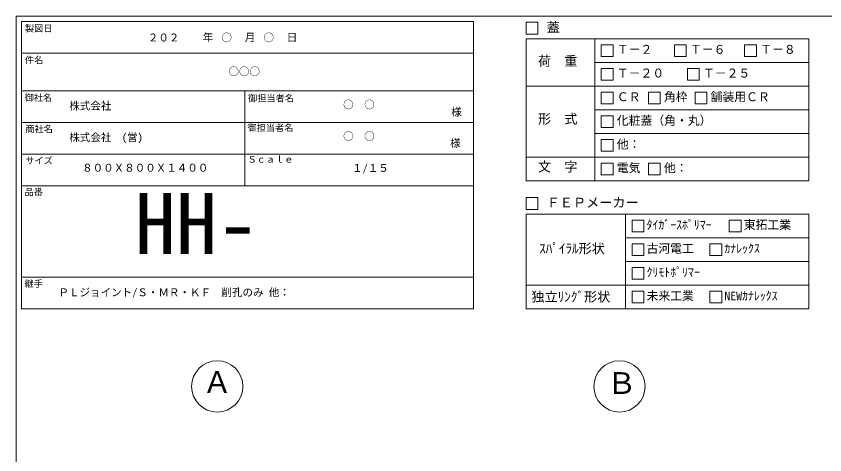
# Model space of a CAD drawing. Units: millimetres, scale not verified. Extents: x -4890 to 18490, y -2335 to 2335.
# Drawn here: x -1230 to 1846, y 669 to 2335 of the extents above; entities that cross this region are included whole.
import ezdxf
from ezdxf.enums import TextEntityAlignment as Align

# ---------------------------------------------------------------- set-up
doc = ezdxf.new("R2010")
doc.units = ezdxf.units.MM
doc.header["$LTSCALE"] = 10
for name, color, linetype, lineweight in [('0-2_waku', 7, 'Continuous', 18), ('0-3_gaikei', 7, 'Continuous', 18), ('0-E_文字１', 7, 'Continuous', 18), ('1-5_文字２', 7, 'Continuous', 5)]:
    doc.layers.add(name, color=color, linetype=linetype, lineweight=lineweight)
doc.styles.add('ＭＳ ゴシック', font='')
doc.styles.get('ＭＳ ゴシック').set_extended_font_data('MS Gothic')

msp = doc.modelspace()

# ---------------------------------------------------------------- linework, layer by layer
at = {"layer": '0-2_waku'}
for p, q in [((-1230.06, 2335.39), (-1230.06, -1939.61)), ((-1230.06, 2335.39), (-1230.06, -1939.61)), ((-1230.06, 2335.39), (-1230.06, -1939.61)), ((-1230.06, 2335.39), (4889.94, 2335.39)), ((-1230.06, 2335.39), (-1230.06, -1939.61)), ((-1230.06, 2335.39), (-1230.06, -1939.61)), ((-1230.06, 2335.39), (-1230.06, -1939.61)), ((-1230.06, 2335.39), (-1230.06, -1939.61)), ((-1230.06, 2335.39), (-1230.06, -1939.61)), ((-1230.06, 2335.39), (-1230.06, -1939.61)), ((-1230.06, 2335.39), (-1230.06, -1939.61)), ((-1230.06, 2335.39), (-1230.06, -1939.61)), ((-1230.06, 2335.39), (-1230.06, -1939.61)), ((-1230.06, 2335.39), (-1230.06, -1939.61)), ((-1230.06, 2335.39), (-1230.06, -1939.61)), ((-1230.06, 2335.39), (-1230.06, -1939.61)), ((-1230.06, 2335.39), (-1230.06, -1939.61)), ((-1230.06, 2335.39), (-1230.06, -1939.61)), ((-1230.06, 2335.39), (-1230.06, -1939.61)), ((-1230.06, 2335.39), (-1230.06, -1939.61)), ((-1230.06, 2335.39), (-1230.06, -1939.61)), ((-1230.06, 2335.39), (-1230.06, -1939.61)), ((-1210.06, 2315.39), (-1210.06, 1223.39)), ((-1210.06, 2315.39), (509.94, 2315.39)), ((-1210.06, 2315.39), (-1210.06, 1223.39)), ((-1210.06, 2315.39), (509.94, 2315.39)), ((-1210.06, 2315.39), (-1210.06, 1223.39)), ((509.94, 2315.39), (509.94, 1223.39)), ((709.96, 2249.61), (1784.96, 2249.61)), ((709.96, 2249.61), (709.96, 1709.61)), ((970.62, 2249.61), (970.62, 1709.61)), ((1784.96, 2249.61), (1784.96, 1709.61)), ((-1210.06, 2195.39), (509.94, 2195.39)), ((-1210.06, 2195.39), (509.94, 2195.39)), ((-1210.06, 2195.39), (509.94, 2195.39)), ((-1210.06, 2195.39), (509.94, 2195.39)), ((970.62, 2159.61), (1784.96, 2159.61)), ((709.96, 2069.61), (1784.96, 2069.61)), ((-1210.06, 2051.39), (509.94, 2051.39)), ((-1210.06, 2051.39), (509.94, 2051.39)), ((-360.06, 2051.39), (-360.06, 1691.39)), ((970.62, 1979.61), (1784.96, 1979.61)), ((-1210.06, 1931.39), (509.94, 1931.39)), ((970.62, 1889.61), (1784.96, 1889.61)), ((-1210.06, 1811.39), (509.94, 1811.39)), ((709.96, 1799.61), (1784.96, 1799.61)), ((709.96, 1709.61), (1784.96, 1709.61)), ((-1210.06, 1691.39), (509.94, 1691.39)), ((709.96, 1583.39), (1784.96, 1583.39)), ((709.96, 1583.39), (709.96, 1223.39)), ((1087.77, 1583.39), (1087.77, 1223.39)), ((1784.96, 1583.39), (1784.96, 1223.39)), ((1087.77, 1493.39), (1784.96, 1493.39)), ((1087.77, 1403.39), (1784.96, 1403.39)), ((-1210.06, 1343.39), (509.94, 1343.39)), ((709.96, 1313.39), (1784.96, 1313.39)), ((-1210.06, 1223.39), (509.94, 1223.39)), ((709.96, 1223.39), (1784.96, 1223.39)), ((709.96, 1223.39), (1784.96, 1223.39))]:
    msp.add_line(p, q, dxfattribs=at)
at = {"layer": '0-3_gaikei'}
for centre in [(-465.06, 929.14), (1064.94, 929.14)]:
    msp.add_circle(centre, 97.5, dxfattribs=at)
at = {"layer": '0-E_文字１'}
for p, q in [((709.94, 2312.42), (709.94, 2267.42)), ((709.94, 2267.42), (754.94, 2267.42)), ((995.91, 2227.11), (1040.91, 2227.11)), ((995.91, 2227.11), (995.91, 2182.11)), ((995.91, 2227.11), (995.91, 2182.11)), ((995.91, 2227.11), (1040.91, 2227.11)), ((995.91, 2227.11), (995.91, 2182.11)), ((995.91, 2227.11), (1040.91, 2227.11)), ((1040.91, 2227.11), (1040.91, 2182.11)), ((1040.91, 2227.11), (1040.91, 2182.11)), ((1040.91, 2227.11), (1040.91, 2182.11)), ((1274, 2227.11), (1319, 2227.11)), ((1274, 2227.11), (1274, 2182.11)), ((1319, 2227.11), (1319, 2182.11)), ((1541.2, 2227.11), (1586.2, 2227.11)), ((1541.2, 2227.11), (1541.2, 2182.11)), ((1586.2, 2227.11), (1586.2, 2182.11)), ((995.91, 2182.11), (1040.91, 2182.11)), ((995.91, 2182.11), (1040.91, 2182.11)), ((995.91, 2182.11), (1040.91, 2182.11)), ((1274, 2182.11), (1319, 2182.11)), ((1541.2, 2182.11), (1586.2, 2182.11)), ((995.91, 2137.11), (1040.91, 2137.11)), ((995.91, 2137.11), (995.91, 2092.11)), ((1040.91, 2137.11), (1040.91, 2092.11)), ((1323.39, 2137.11), (1368.39, 2137.11)), ((1323.39, 2137.11), (1323.39, 2092.11)), ((1368.39, 2137.11), (1368.39, 2092.11)), ((995.91, 2092.11), (1040.91, 2092.11)), ((1323.39, 2092.11), (1368.39, 2092.11)), ((995.91, 2047.11), (1040.91, 2047.11)), ((995.91, 2047.11), (995.91, 2002.11)), ((995.91, 2047.11), (995.91, 2002.11)), ((1040.91, 2047.11), (1040.91, 2002.11)), ((1040.91, 2047.11), (1040.91, 2002.11)), ((1174.91, 2047.11), (1219.91, 2047.11)), ((1174.91, 2047.11), (1174.91, 2002.11)), ((1219.91, 2047.11), (1219.91, 2002.11)), ((1352.41, 2047.11), (1397.41, 2047.11)), ((1352.41, 2047.11), (1352.41, 2002.11)), ((1397.41, 2047.11), (1397.41, 2002.11)), ((995.91, 2002.11), (1040.91, 2002.11)), ((995.91, 2002.11), (1040.91, 2002.11)), ((1174.91, 2002.11), (1219.91, 2002.11)), ((1352.41, 2002.11), (1397.41, 2002.11)), ((995.91, 1957.11), (995.91, 1912.11)), ((1040.91, 1957.11), (1040.91, 1912.11)), ((995.91, 1912.11), (1040.91, 1912.11)), ((995.91, 1867.11), (1040.91, 1867.11)), ((995.91, 1867.11), (995.91, 1822.11)), ((995.91, 1867.11), (995.91, 1822.11)), ((1040.91, 1867.11), (1040.91, 1822.11)), ((1040.91, 1867.11), (1040.91, 1822.11)), ((995.91, 1822.11), (1040.91, 1822.11)), ((995.91, 1822.11), (1040.91, 1822.11)), ((995.91, 1777.11), (995.91, 1732.11)), ((1174.91, 1777.11), (1174.91, 1732.11)), ((995.91, 1732.11), (1040.91, 1732.11)), ((1174.91, 1732.11), (1219.91, 1732.11)), ((709.94, 1646.2), (709.94, 1601.2)), ((709.94, 1601.2), (754.94, 1601.2)), ((1113.06, 1560.89), (1113.06, 1515.89)), ((1482.65, 1560.89), (1527.65, 1560.89)), ((1482.65, 1560.89), (1482.65, 1515.89)), ((1482.65, 1560.89), (1527.65, 1560.89)), ((1482.65, 1560.89), (1482.65, 1515.89)), ((1482.65, 1560.89), (1527.65, 1560.89)), ((1482.65, 1560.89), (1482.65, 1515.89)), ((1527.65, 1560.89), (1527.65, 1515.89)), ((1527.65, 1560.89), (1527.65, 1515.89)), ((1527.65, 1560.89), (1527.65, 1515.89)), ((1113.06, 1515.89), (1158.06, 1515.89)), ((1482.65, 1515.89), (1527.65, 1515.89)), ((1482.65, 1515.89), (1527.65, 1515.89)), ((1482.65, 1515.89), (1527.65, 1515.89)), ((1113.06, 1470.89), (1158.06, 1470.89)), ((1113.06, 1470.89), (1113.06, 1425.89)), ((1158.06, 1470.89), (1158.06, 1425.89)), ((1408.97, 1470.89), (1408.97, 1425.89)), ((1113.06, 1425.89), (1158.06, 1425.89)), ((1408.97, 1425.89), (1453.97, 1425.89)), ((1113.06, 1380.89), (1113.06, 1335.89)), ((1113.06, 1335.89), (1158.06, 1335.89)), ((1113.06, 1290.89), (1158.06, 1290.89)), ((1113.06, 1290.89), (1113.06, 1245.89)), ((1158.06, 1290.89), (1158.06, 1245.89)), ((1408.97, 1290.89), (1453.97, 1290.89)), ((1408.97, 1290.89), (1408.97, 1245.89)), ((1453.97, 1290.89), (1453.97, 1245.89)), ((1113.06, 1245.89), (1158.06, 1245.89)), ((1408.97, 1245.89), (1453.97, 1245.89))]:
    msp.add_line(p, q, dxfattribs=at)
for points in [[(709.94, 2312.42), (754.94, 2312.42), (754.94, 2267.42)], [(709.94, 2312.42), (754.94, 2312.42), (754.94, 2267.42)], [(995.91, 2047.11), (1040.91, 2047.11), (1040.91, 2002.11)], [(995.91, 2047.11), (995.91, 2002.11), (1040.91, 2002.11)], [(995.91, 1957.11), (1040.91, 1957.11), (1040.91, 1912.11)], [(995.91, 1867.11), (1040.91, 1867.11), (1040.91, 1822.11)], [(995.91, 1867.11), (995.91, 1822.11), (1040.91, 1822.11)], [(995.91, 1777.11), (1040.91, 1777.11), (1040.91, 1732.11)], [(1174.91, 1777.11), (1219.91, 1777.11), (1219.91, 1732.11)], [(709.94, 1646.2), (754.94, 1646.2), (754.94, 1601.2)], [(1113.06, 1560.89), (1158.06, 1560.89), (1158.06, 1515.89)], [(1408.97, 1470.89), (1453.97, 1470.89), (1453.97, 1425.89)], [(1113.06, 1380.89), (1158.06, 1380.89), (1158.06, 1335.89)]]:
    msp.add_lwpolyline(points, dxfattribs=at)

# ---------------------------------------------------------------- texts
at = {"layer": '0-E_文字１', "style": 'ＭＳ ゴシック'}
for s, height, p in [('蓋', 36.66, (788.03, 2264.5)), ('製図日', 24.93, (-1196.79, 2268.94)), ('\u3000\u3000年\u3000\u3000\u3000月\u3000\u3000\u3000日', 29.33, (-600.75, 2231.33)), ('Ｔ－２', 32.99, (1055.05, 2182.59)), ('Ｔ－６', 32.99, (1333.14, 2182.59)), ('Ｔ－８', 32.99, (1600.34, 2182.59)), ('件名', 24.93, (-1196.79, 2148.94)), ('荷\u3000重', 36.66, (754.91, 2135.8)), ('Ｔ－２０', 32.99, (1055.05, 2092.59)), ('Ｔ－２５', 32.99, (1382.54, 2092.59)), ('御社名', 24.93, (-1197.76, 2005.93)), ('御担当者名', 24.93, (-347.85, 2003.72)), ('御担当者名', 24.93, (-347.85, 2003.72)), ('ＣＲ', 32.99, (1055.05, 2002.59)), ('角枠', 32.99, (1234.05, 2002.59)), ('舗装用ＣＲ', 32.99, (1411.56, 2002.59)), ('様', 29.33, (424.9, 1948.22)), ('形\u3000式', 36.66, (754.91, 1915.84)), ('化粧蓋（角・丸）', 32.99, (1055.05, 1912.59)), ('商社名', 24.93, (-1195.15, 1886.89)), ('御担当者名', 24.93, (-350.06, 1891.41)), ('様', 29.33, (420.4, 1829.3)), ('他：', 32.99, (1055.05, 1822.59)), ('サイズ', 24.93, (-1195.15, 1766.89)), ('Ｓｃａｌｅ', 24.93, (-350.06, 1771.41)), ('文\u3000字', 36.66, (754.91, 1734.36)), ('８００Ｘ８００Ｘ１４００', 29.33, (-979.11, 1735.85)), ('１/１５', 29.33, (47.49, 1734.9)), ('電気', 32.99, (1055.05, 1732.59)), ('他：', 32.99, (1234.05, 1732.59)), ('品番', 24.93, (-1198.15, 1647.25)), ('HH-', 230.9, (-779.33, 1363.22)), ('ＦＥＰメーカー', 36.66, (788.03, 1598.28)), ('ﾀｲｶﾞｰｽﾎﾟﾘﾏｰ', 32.99, (1168.03, 1516.37)), ('東拓工業', 32.99, (1537.61, 1516.37)), ('ｽﾊﾟｲﾗﾙ形状', 36.66, (759.56, 1423.73)), ('古河電工', 32.99, (1168.03, 1426.37)), ('ｶﾅﾚｯｸｽ', 32.99, (1463.94, 1426.37)), ('ｸﾘﾓﾄﾎﾟﾘﾏｰ', 32.99, (1168.03, 1336.37)), ('継手', 24.93, (-1198.15, 1299.25)), ('ＰＬジョイント/Ｓ・ＭＲ・ＫＦ\u3000削孔のみ 他：', 29.33, (-1069.07, 1262.59)), ('独立ﾘﾝｸﾞ形状', 36.66, (730.03, 1240.24)), ('未来工業', 32.99, (1168.03, 1246.37)), ('NEWｶﾅﾚｯｸｽ', 32.99, (1463.94, 1246.37)), ('Ａ', 82.48, (-521.6, 879.46)), ('Ｂ', 82.48, (1016.96, 875.74))]:
    msp.add_text(s, height=height, dxfattribs=at).set_placement(p, align=Align.BOTTOM_LEFT)
at = {"layer": '1-5_文字２', "style": 'ＭＳ ゴシック'}
for s, p in [('\u3000\u3000２０２\u3000\u3000\u3000\u3000○\u3000\u3000\u3000○', (-809.22, 2230.55)), ('○○○', (-422.54, 2101.73)), ('株式会社', (-1028.06, 1971.47)), ('○\u3000○', (13.73, 1975.85)), ('株式会社\u3000(営)', (-1028.06, 1851.47)), ('○\u3000○', (13.73, 1855.85))]:
    msp.add_text(s, height=29.33, dxfattribs=at).set_placement(p, align=Align.BOTTOM_LEFT)

doc.saveas('drawing.dxf')
